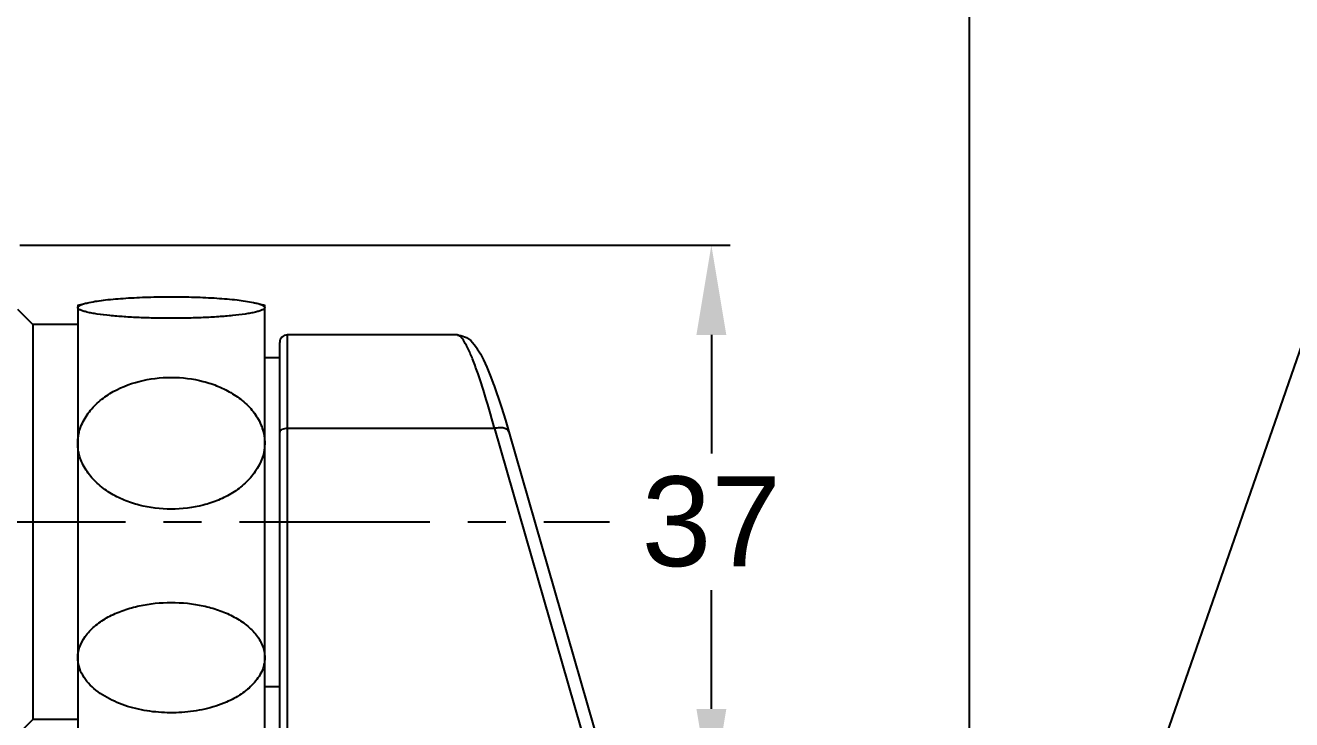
# Model space of a CAD drawing. Header units: millimetres. Extents: x 7160 to 8001, y 2712 to 3307.
# Drawn here: x 7839.9 to 7924.5, y 2974 to 3020.4 of the extents above; entities that cross this region are included whole.
import ezdxf

# ---------------------------------------------------------------- set-up
doc = ezdxf.new("R2010")
doc.units = ezdxf.units.MM
doc.linetypes.add('CENTERX2', pattern=[20.32, 12.7, -2.54, 2.54, -2.54])
for name, color, linetype in [('CENTER', 1, 'CENTERX2'), ('DIM', 3, 'Continuous'), ('벽', 2, 'Continuous')]:
    doc.layers.add(name, color=color, linetype=linetype)
doc.styles.get("Standard").update_dxf_attribs({"font": 'arial.ttf'})
doc.dimstyles.new('ISO-25', dxfattribs={"dimtxt": 5, "dimasz": 5, "dimexe": 1.252, "dimexo": 0.625, "dimgap": 1, "dimtad": 1, "dimtoh": 1, "dimdec": 1, "dimdsep": 46, "dimtxsty": 'Standard', "dimcen": 0, "dimclrd": 3, "dimclre": 3, "dimclrt": 4, "dimadec": 0, "dimazin": 0, "dimtfac": 1, "dimtdec": 1, "dimtmove": 0, "dimatfit": 3, "dimfxl": 1, "dimarcsym": 0})

# ---------------------------------------------------------------- blocks, each defined once
blk = doc.blocks.new('*D46')
at = {"layer": 'DIM', "color": 3, "lineweight": -2, "transparency": 16777216}
for p, q in [((7867.834, 3069.552), (7611.692, 3069.552)), ((7612.944, 3063.552), (7612.944, 2928.045)), ((7612.944, 2804.551), (7612.944, 2917.179)), ((7626.551, 2798.551), (7611.692, 2798.551))]:
    blk.add_line(p, q, dxfattribs=at)
at = {"layer": 'DIM', "color": 3, "transparency": 16777216}
for points in [[(7611.944, 3063.552), (7613.944, 3063.552), (7612.944, 3069.552)], [(7611.944, 2804.551), (7613.944, 2804.551), (7612.944, 2798.551)]]:
    blk.add_solid(points, dxfattribs=at)
at = {"layer": 'DIM', "color": 4, "transparency": 16777216, "insert": (7612.944, 2922.612), "char_height": 6, "attachment_point": 5}
blk.add_mtext('(1650)', dxfattribs=at)
blk = doc.blocks.new('*D51')
at = {"layer": 'DIM', "color": 3, "lineweight": -2, "transparency": 16777216}
for p, q in [((7839.49, 3005.718), (7886.957, 3005.718)), ((7885.705, 2999.718), (7885.705, 2991.784)), ((7885.705, 2974.718), (7885.705, 2982.653)), ((7839.49, 2968.718), (7886.957, 2968.718))]:
    blk.add_line(p, q, dxfattribs=at)
at = {"layer": 'DIM', "color": 3, "transparency": 16777216}
for points in [[(7884.705, 2999.718), (7886.705, 2999.718), (7885.705, 3005.718)], [(7884.705, 2974.718), (7886.705, 2974.718), (7885.705, 2968.718)]]:
    blk.add_solid(points, dxfattribs=at)
at = {"layer": 'DIM', "color": 4, "transparency": 16777216, "insert": (7885.705, 2987.218), "char_height": 6, "attachment_point": 5}
blk.add_mtext('37', dxfattribs=at)

msp = doc.modelspace()

# ---------------------------------------------------------------- linework, layer by layer
at = {"color": 7, "linetype": 'Continuous'}
for p, q in [((7840.365, 3000.418), (7839.365, 3001.418)), ((7843.365, 3001.718), (7844.13, 3001.892)), ((7843.365, 3001.718), (7843.365, 2972.718)), ((7855.109, 3001.891), (7855.865, 3001.718)), ((7855.865, 2972.718), (7855.865, 3001.718)), ((7840.365, 3000.418), (7840.365, 2974.018)), ((7843.365, 3000.418), (7840.365, 3000.418)), ((7857.365, 2999.718), (7857.365, 2931.417)), ((7868.722, 2999.718), (7857.365, 2999.718)), ((7868.726, 2999.718), (7868.722, 2999.718)), ((7856.865, 2931.917), (7856.865, 2999.218)), ((7869.335, 2999.548), (7869.628, 2999.338)), ((7869.627, 2999.338), (7869.861, 2999.088)), ((7869.86, 2999.089), (7870.068, 2998.798)), ((7870.067, 2998.799), (7870.27, 2998.455)), ((7855.865, 2998.218), (7856.865, 2998.218)), ((7870.268, 2998.458), (7870.477, 2998.047)), ((7870.476, 2998.05), (7870.695, 2997.564)), ((7870.693, 2997.569), (7870.925, 2997.005)), ((7870.923, 2997.01), (7871.166, 2996.368)), ((7871.164, 2996.374), (7871.418, 2995.654)), ((7871.415, 2995.661), (7871.678, 2994.866)), ((7871.675, 2994.875), (7871.944, 2994.01)), ((7871.941, 2994.021), (7872.17, 2993.245)), ((7871.209, 2993.468), (7857.365, 2993.468)), ((7871.209, 2993.468), (7881.325, 2958.329)), ((7872.17, 2993.245), (7882.286, 2958.106)), ((7855.865, 2976.218), (7856.865, 2976.218)), ((7840.365, 2974.018), (7839.365, 2973.018)), ((7843.365, 2974.018), (7840.365, 2974.018))]:
    msp.add_line(p, q, dxfattribs=at)
msp.add_lwpolyline([(7868.731, 2999.709), (7868.955, 2999.687), (7869.336, 2999.548)], dxfattribs=at)
msp.add_arc((7857.365, 2999.218), 0.5, 90, 180, dxfattribs=at)
for points, knots in [([(7844.131, 3001.888), (7844.489, 3001.965), (7845.302, 3002.079), (7846.615, 3002.188), (7848.084, 3002.253), (7849.619, 3002.274), (7851.154, 3002.253), (7852.622, 3002.188), (7853.935, 3002.078), (7854.749, 3001.965), (7855.109, 3001.888)], [0, 0, 0, 0, 0.09984, 0.223079, 0.358794, 0.499918, 0.641037, 0.776709, 0.89989, 1, 1, 1, 1]), ([(7843.365, 3001.55), (7843.363, 3001.585), (7843.412, 3001.641), (7843.49, 3001.689), (7843.622, 3001.752), (7843.837, 3001.821), (7844.025, 3001.866), (7844.131, 3001.888)], [0, 0, 0, 0, 0.12175, 0.214296, 0.329145, 0.624838, 1, 1, 1, 1]), ([(7855.865, 3001.55), (7855.867, 3001.52), (7855.831, 3001.47), (7855.767, 3001.424), (7855.66, 3001.367), (7855.481, 3001.303), (7855.22, 3001.234), (7854.904, 3001.169), (7854.398, 3001.086), (7853.681, 3001.001), (7852.746, 3000.926), (7851.737, 3000.872), (7850.686, 3000.84), (7849.614, 3000.83), (7848.542, 3000.84), (7847.49, 3000.872), (7846.482, 3000.926), (7845.545, 3001.002), (7844.827, 3001.086), (7844.319, 3001.169), (7844.003, 3001.233), (7843.744, 3001.303), (7843.569, 3001.367), (7843.463, 3001.424), (7843.4, 3001.47), (7843.365, 3001.52), (7843.365, 3001.55)], [0, 0, 0, 0, 0.007226, 0.012454, 0.018926, 0.035627, 0.057032, 0.082492, 0.111438, 0.177787, 0.252412, 0.332356, 0.415506, 0.500128, 0.584745, 0.667879, 0.747831, 0.822447, 0.889016, 0.918127, 0.9436, 0.964774, 0.981218, 0.987596, 0.992763, 1, 1, 1, 1]), ([(7855.109, 3001.888), (7855.214, 3001.866), (7855.401, 3001.821), (7855.615, 3001.752), (7855.745, 3001.689), (7855.821, 3001.64), (7855.867, 3001.585), (7855.865, 3001.55)], [0, 0, 0, 0, 0.377362, 0.672903, 0.787006, 0.878453, 1, 1, 1, 1]), ([(7871.209, 2993.468), (7870.981, 2994.329), (7870.634, 2995.548), (7870.141, 2997.06), (7869.812, 2997.967), (7869.51, 2998.693), (7869.229, 2999.232), (7868.999, 2999.572), (7868.806, 2999.716), (7868.726, 2999.718)], [0, 0, 0, 0, 0.391805, 0.557608, 0.699645, 0.815731, 0.904282, 0.964713, 1, 1, 1, 1]), ([(7843.365, 2992.478), (7843.363, 2992.814), (7843.487, 2993.493), (7843.964, 2994.408), (7844.656, 2995.19), (7845.789, 2996.035), (7847.467, 2996.71), (7849.617, 2996.967), (7851.417, 2996.749), (7852.779, 2996.3), (7853.731, 2995.818), (7854.581, 2995.191), (7855.278, 2994.413), (7855.746, 2993.492), (7855.866, 2992.814), (7855.865, 2992.478)], [0, 0, 0, 0, 0.059906, 0.12057, 0.182239, 0.244828, 0.371623, 0.499824, 0.628024, 0.691856, 0.755173, 0.81778, 0.87945, 0.940091, 1, 1, 1, 1]), ([(7857.365, 2993.468), (7857.301, 2993.468), (7857.178, 2993.455), (7856.995, 2993.403), (7856.865, 2993.295), (7856.865, 2993.218)], [0, 0, 0, 0, 0.324331, 0.612802, 1, 1, 1, 1]), ([(7872.17, 2993.245), (7872.153, 2993.303), (7872.055, 2993.42), (7871.819, 2993.501), (7871.525, 2993.52), (7871.315, 2993.491), (7871.209, 2993.468)], [0, 0, 0, 0, 0.169238, 0.400771, 0.692098, 1, 1, 1, 1]), ([(7855.865, 2992.478), (7855.875, 2991.811), (7855.473, 2990.792), (7854.571, 2989.77), (7853.726, 2989.133), (7852.774, 2988.655), (7851.413, 2988.204), (7849.613, 2987.991), (7847.814, 2988.204), (7846.454, 2988.656), (7845.502, 2989.136), (7844.656, 2989.768), (7843.964, 2990.55), (7843.487, 2991.464), (7843.362, 2992.143), (7843.365, 2992.478)], [0, 0, 0, 0, 0.119343, 0.181066, 0.243707, 0.307097, 0.370991, 0.49932, 0.627647, 0.691538, 0.754921, 0.817572, 0.879304, 0.940031, 1, 1, 1, 1]), ([(7843.365, 2978.146), (7843.356, 2978.717), (7843.714, 2979.443), (7844.316, 2980.085), (7844.806, 2980.508), (7845.516, 2980.952), (7846.466, 2981.35), (7847.829, 2981.727), (7849.617, 2981.902), (7851.406, 2981.727), (7852.769, 2981.349), (7853.718, 2980.95), (7854.561, 2980.425), (7855.254, 2979.776), (7855.738, 2979.012), (7855.869, 2978.429), (7855.865, 2978.146)], [0, 0, 0, 0, 0.108431, 0.137937, 0.16825, 0.231061, 0.296309, 0.36318, 0.499237, 0.63529, 0.702153, 0.767386, 0.830234, 0.89, 0.946338, 1, 1, 1, 1]), ([(7853.297, 2975.173), (7852.835, 2974.973), (7851.856, 2974.663), (7850.326, 2974.447), (7848.77, 2974.457), (7847.245, 2974.694), (7846.04, 2975.095), (7845.166, 2975.549), (7844.58, 2975.95), (7844.076, 2976.415), (7843.685, 2976.946), (7843.429, 2977.529), (7843.365, 2977.943), (7843.365, 2978.146)], [0, 0, 0, 0, 0.129373, 0.26181, 0.395136, 0.527395, 0.656387, 0.718933, 0.77965, 0.838131, 0.894089, 0.947772, 1, 1, 1, 1]), ([(7855.865, 2978.146), (7855.868, 2977.832), (7855.706, 2977.179), (7855.116, 2976.349), (7854.289, 2975.666), (7853.641, 2975.322), (7853.297, 2975.173)], [0, 0, 0, 0, 0.228418, 0.470318, 0.728341, 1, 1, 1, 1])]:
    msp.add_open_spline(points, degree=3, knots=knots, dxfattribs=at)
at = {"layer": 'CENTER'}
msp.add_line((7833.865, 2987.218), (7878.905, 2987.218), dxfattribs=at)
at = {"layer": '벽'}
msp.add_line((7902.961, 2798.551), (7902.961, 3248.1), dxfattribs=at)

# ---------------------------------------------------------------- dimensions: what is measured, and where the dimension line sits
at = {"layer": 'DIM'}
dim = msp.add_linear_dim(base=(7612.944, 2798.551), p1=(7868.459, 3069.552), p2=(7627.176, 2798.551), angle=90, text='(1650)', dimstyle='ISO-25', override={"dimtxt": 6, "dimasz": 6, "dimgap": 1.5, "dimtih": 1, "dimtmove": 2}, dxfattribs=at)
dim.commit()
dim.dimension.update_dxf_attribs({"geometry": '*D46', "text_midpoint": (7612.944, 2922.612), "dimtype": 160})
dim = msp.add_linear_dim(base=(7885.705, 3005.718), p1=(7838.865, 2968.718), p2=(7838.865, 3005.718), angle=90, dimstyle='ISO-25', override={"dimtxt": 6, "dimasz": 6, "dimgap": 1.5, "dimtih": 1, "dimtmove": 2}, dxfattribs=at)
dim.commit()
dim.dimension.update_dxf_attribs({"geometry": '*D51', "text_midpoint": (7885.705, 2987.218)})

# ---------------------------------------------------------------- leaders
msp.add_leader([(7909.666, 2954.417), (7927.476, 3005.718), (7959.364, 3005.718)], dimstyle='ISO-25', override={"dimtxt": 6, "dimasz": 6, "dimgap": 1.5, "dimtih": 1, "dimtmove": 2}, dxfattribs=at)

doc.saveas('drawing.dxf')
